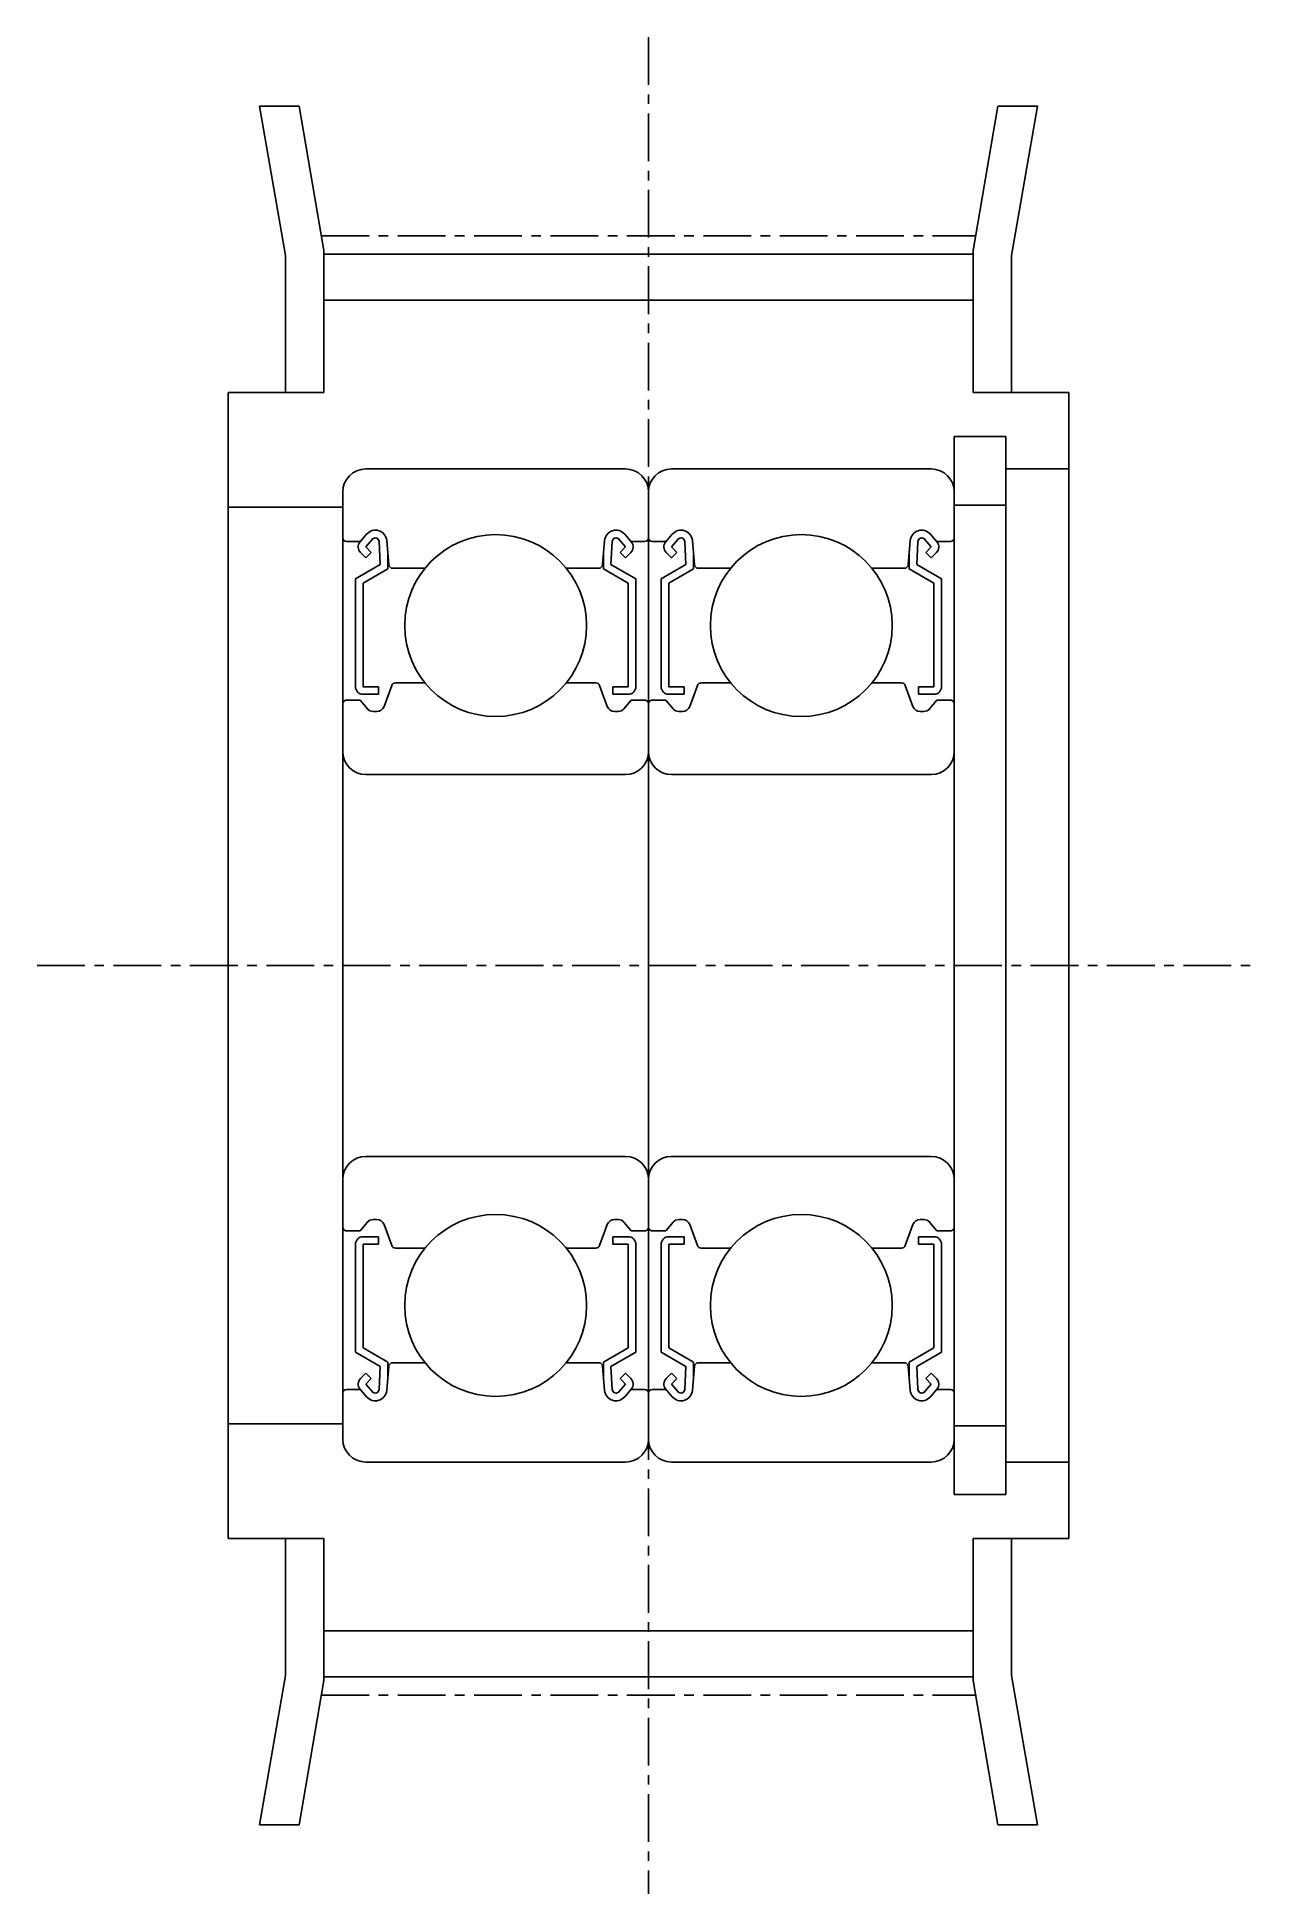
# Model space of a CAD drawing. Extents: x 68 to 215, y 69 to 179.
# Drawn here: x 183.18 to 215.18, y 130.88 to 179.49 of the extents above; entities outside this region: 2.
import ezdxf

# ---------------------------------------------------------------- set-up
doc = ezdxf.new("R2010")
doc.units = 0
doc.linetypes.add('CENTER', pattern=[2, 1.25, -0.25, 0.25, -0.25])
doc.layers.get('0').update_dxf_attribs({"linetype": 'CONTINUOUS'})
doc.layers.add('CENTER', color=1, linetype='CENTER')

msp = doc.modelspace()

# ---------------------------------------------------------------- linework, layer by layer
for p, q in [((188.996, 177.686), (190.032, 177.686)), ((188.996, 177.686), (189.675, 173.774)), ((190.031, 177.686), (190.675, 173.906)), ((208.319, 177.686), (207.675, 173.906)), ((209.355, 177.686), (208.319, 177.686)), ((209.355, 177.686), (208.675, 173.774)), ((189.675, 173.774), (189.675, 170.186)), ((190.675, 173.906), (190.675, 170.186)), ((190.675, 173.806), (207.675, 173.806)), ((207.675, 173.906), (207.675, 170.186)), ((208.675, 173.774), (208.675, 170.186)), ((190.675, 172.606), (207.675, 172.606)), ((188.175, 170.186), (188.175, 140.186)), ((188.175, 170.186), (190.675, 170.186)), ((210.175, 170.186), (207.675, 170.186)), ((210.175, 170.186), (210.175, 140.186)), ((207.175, 169.036), (208.524, 169.036)), ((207.175, 169.036), (207.175, 155.186)), ((208.524, 169.036), (208.524, 141.336)), ((191.775, 168.186), (198.575, 168.186)), ((206.575, 168.186), (199.775, 168.186)), ((208.524, 168.186), (210.175, 168.186)), ((191.175, 167.586), (191.175, 142.786)), ((199.175, 167.586), (199.175, 142.786)), ((199.175, 167.586), (199.175, 142.786)), ((207.175, 167.586), (207.175, 142.786)), ((207.175, 167.236), (208.524, 167.236)), ((188.175, 167.186), (191.175, 167.186)), ((191.275, 166.286), (191.635, 166.286)), ((191.624, 166.272), (191.795, 166.477)), ((191.777, 166.144), (191.948, 166.346)), ((192.124, 166.287), (192.156, 165.687)), ((192.324, 166.31), (192.378, 165.677)), ((198.027, 166.31), (197.973, 165.677)), ((198.227, 166.287), (198.194, 165.687)), ((198.573, 166.144), (198.403, 166.346)), ((198.727, 166.272), (198.556, 166.477)), ((199.075, 166.286), (198.715, 166.286)), ((199.275, 166.286), (199.635, 166.286)), ((199.624, 166.272), (199.795, 166.477)), ((199.777, 166.144), (199.948, 166.346)), ((200.124, 166.287), (200.156, 165.687)), ((200.324, 166.31), (200.378, 165.677)), ((206.027, 166.31), (205.973, 165.677)), ((206.227, 166.287), (206.194, 165.687)), ((206.573, 166.144), (206.403, 166.346)), ((206.727, 166.272), (206.556, 166.477)), ((207.075, 166.286), (206.715, 166.286)), ((191.777, 165.861), (191.636, 166.003)), ((191.777, 165.861), (191.918, 166.003)), ((191.918, 166.003), (191.778, 166.144)), ((192.356, 165.932), (192.356, 165.571)), ((197.994, 165.932), (197.994, 165.571)), ((198.432, 166.003), (198.573, 166.144)), ((198.573, 165.861), (198.432, 166.003)), ((198.573, 165.861), (198.715, 166.003)), ((199.777, 165.861), (199.636, 166.003)), ((199.777, 165.861), (199.918, 166.003)), ((199.918, 166.003), (199.778, 166.144)), ((200.356, 165.932), (200.356, 165.571)), ((205.994, 165.932), (205.994, 165.571)), ((206.432, 166.003), (206.573, 166.144)), ((206.573, 165.861), (206.432, 166.003)), ((206.573, 165.861), (206.715, 166.003)), ((192.156, 165.687), (191.506, 165.311)), ((191.506, 165.311), (191.506, 162.486)), ((192.356, 165.571), (191.706, 165.196)), ((192.478, 165.586), (193.326, 165.586)), ((197.873, 165.586), (197.025, 165.586)), ((197.994, 165.571), (198.644, 165.196)), ((198.194, 165.687), (198.844, 165.311)), ((198.844, 165.311), (198.844, 162.486)), ((200.156, 165.687), (199.506, 165.311)), ((199.506, 165.311), (199.506, 162.486)), ((200.356, 165.571), (199.706, 165.196)), ((200.478, 165.586), (201.326, 165.586)), ((205.873, 165.586), (205.025, 165.586)), ((205.994, 165.571), (206.644, 165.196)), ((206.194, 165.687), (206.844, 165.311)), ((206.844, 165.311), (206.844, 162.486)), ((191.706, 165.196), (191.706, 162.486)), ((198.644, 165.196), (198.644, 162.486)), ((199.706, 165.196), (199.706, 162.486)), ((206.644, 165.196), (206.644, 162.486)), ((192.106, 162.486), (191.706, 162.486)), ((192.106, 162.286), (192.106, 162.486)), ((192.254, 161.968), (192.456, 162.52)), ((192.55, 162.586), (193.326, 162.586)), ((197.801, 162.586), (197.025, 162.586)), ((198.097, 161.968), (197.895, 162.52)), ((198.244, 162.486), (198.644, 162.486)), ((198.244, 162.286), (198.244, 162.486)), ((200.106, 162.486), (199.706, 162.486)), ((200.106, 162.286), (200.106, 162.486)), ((200.254, 161.968), (200.456, 162.52)), ((200.55, 162.586), (201.326, 162.586)), ((205.801, 162.586), (205.025, 162.586)), ((206.097, 161.968), (205.895, 162.52)), ((206.244, 162.286), (206.244, 162.486)), ((206.244, 162.486), (206.644, 162.486)), ((191.275, 162.136), (191.625, 162.136)), ((191.625, 162.136), (191.817, 161.908)), ((191.706, 162.286), (192.106, 162.286)), ((198.644, 162.286), (198.244, 162.286)), ((198.725, 162.136), (198.534, 161.908)), ((199.075, 162.136), (198.725, 162.136)), ((199.275, 162.136), (199.625, 162.136)), ((199.625, 162.136), (199.817, 161.908)), ((199.706, 162.286), (200.106, 162.286)), ((206.644, 162.286), (206.244, 162.286)), ((206.725, 162.136), (206.534, 161.908)), ((207.075, 162.136), (206.725, 162.136)), ((191.97, 161.836), (192.066, 161.836)), ((198.381, 161.836), (198.285, 161.836)), ((199.97, 161.836), (200.066, 161.836)), ((206.381, 161.836), (206.285, 161.836)), ((191.775, 160.186), (198.575, 160.186)), ((206.575, 160.186), (199.775, 160.186)), ((207.175, 141.336), (207.175, 155.186)), ((191.775, 150.186), (198.575, 150.186)), ((206.575, 150.186), (199.775, 150.186)), ((191.625, 148.236), (191.817, 148.465)), ((191.97, 148.536), (192.066, 148.536)), ((192.254, 148.404), (192.456, 147.852)), ((198.097, 148.404), (197.895, 147.852)), ((198.381, 148.536), (198.285, 148.536)), ((198.725, 148.236), (198.534, 148.465)), ((199.625, 148.236), (199.817, 148.465)), ((199.97, 148.536), (200.066, 148.536)), ((200.254, 148.404), (200.456, 147.852)), ((206.097, 148.404), (205.895, 147.852)), ((206.381, 148.536), (206.285, 148.536)), ((206.725, 148.236), (206.534, 148.465)), ((191.275, 148.236), (191.625, 148.236)), ((191.506, 145.061), (191.506, 147.886)), ((191.706, 148.086), (192.106, 148.086)), ((191.706, 145.176), (191.706, 147.886)), ((192.106, 147.886), (191.706, 147.886)), ((192.106, 148.086), (192.106, 147.886)), ((192.55, 147.786), (193.326, 147.786)), ((197.801, 147.786), (197.025, 147.786)), ((198.644, 148.086), (198.244, 148.086)), ((198.244, 148.086), (198.244, 147.886)), ((198.244, 147.886), (198.644, 147.886)), ((198.644, 145.176), (198.644, 147.886)), ((199.075, 148.236), (198.725, 148.236)), ((198.844, 145.061), (198.844, 147.886)), ((199.275, 148.236), (199.625, 148.236)), ((199.506, 145.061), (199.506, 147.886)), ((199.706, 148.086), (200.106, 148.086)), ((199.706, 145.176), (199.706, 147.886)), ((200.106, 147.886), (199.706, 147.886)), ((200.106, 148.086), (200.106, 147.886)), ((200.55, 147.786), (201.326, 147.786)), ((205.801, 147.786), (205.025, 147.786)), ((206.644, 148.086), (206.244, 148.086)), ((206.244, 148.086), (206.244, 147.886)), ((206.244, 147.886), (206.644, 147.886)), ((206.644, 145.176), (206.644, 147.886)), ((207.075, 148.236), (206.725, 148.236)), ((206.844, 145.061), (206.844, 147.886)), ((192.156, 144.685), (191.506, 145.061)), ((192.356, 144.801), (191.706, 145.176)), ((197.994, 144.801), (198.644, 145.176)), ((198.194, 144.685), (198.844, 145.061)), ((200.156, 144.685), (199.506, 145.061)), ((200.356, 144.801), (199.706, 145.176)), ((205.994, 144.801), (206.644, 145.176)), ((206.194, 144.685), (206.844, 145.061)), ((191.777, 144.511), (191.636, 144.37)), ((191.777, 144.511), (191.918, 144.369)), ((192.124, 144.085), (192.156, 144.685)), ((192.324, 144.062), (192.378, 144.695)), ((192.356, 144.44), (192.356, 144.801)), ((192.478, 144.786), (193.326, 144.786)), ((197.873, 144.786), (197.025, 144.786)), ((198.027, 144.062), (197.973, 144.695)), ((197.994, 144.44), (197.994, 144.801)), ((198.227, 144.085), (198.194, 144.685)), ((198.573, 144.511), (198.432, 144.369)), ((198.573, 144.511), (198.715, 144.37)), ((199.777, 144.511), (199.636, 144.37)), ((199.777, 144.511), (199.918, 144.369)), ((200.124, 144.085), (200.156, 144.685)), ((200.324, 144.062), (200.378, 144.695)), ((200.356, 144.44), (200.356, 144.801)), ((200.478, 144.786), (201.326, 144.786)), ((205.873, 144.786), (205.025, 144.786)), ((206.027, 144.062), (205.973, 144.695)), ((205.994, 144.44), (205.994, 144.801)), ((206.227, 144.085), (206.194, 144.685)), ((206.573, 144.511), (206.432, 144.369)), ((206.573, 144.511), (206.715, 144.37)), ((191.275, 144.086), (191.635, 144.086)), ((191.624, 144.1), (191.795, 143.895)), ((191.777, 144.228), (191.948, 144.026)), ((191.918, 144.369), (191.778, 144.228)), ((198.573, 144.228), (198.403, 144.026)), ((198.432, 144.369), (198.573, 144.228)), ((198.727, 144.1), (198.556, 143.895)), ((199.075, 144.086), (198.715, 144.086)), ((199.275, 144.086), (199.635, 144.086)), ((199.624, 144.1), (199.795, 143.895)), ((199.777, 144.228), (199.948, 144.026)), ((199.918, 144.369), (199.778, 144.228)), ((206.573, 144.228), (206.403, 144.026)), ((206.432, 144.369), (206.573, 144.228)), ((206.727, 144.1), (206.556, 143.895)), ((207.075, 144.086), (206.715, 144.086)), ((188.175, 143.186), (191.175, 143.186)), ((207.175, 143.136), (208.524, 143.136)), ((191.775, 142.186), (198.575, 142.186)), ((193.475, 142.186), (193.475, 142.186)), ((195.175, 142.186), (195.176, 142.186)), ((206.575, 142.186), (199.775, 142.186)), ((203.175, 142.186), (203.175, 142.186)), ((204.875, 142.186), (204.875, 142.186)), ((208.524, 142.186), (210.175, 142.186)), ((207.175, 141.336), (208.524, 141.336)), ((188.175, 140.186), (190.675, 140.186)), ((189.675, 136.598), (189.675, 140.186)), ((190.675, 136.466), (190.675, 140.186)), ((210.175, 140.186), (207.675, 140.186)), ((207.675, 136.466), (207.675, 140.186)), ((208.675, 136.598), (208.675, 140.186)), ((190.675, 137.766), (207.675, 137.766)), ((188.996, 132.686), (189.675, 136.598)), ((190.031, 132.686), (190.675, 136.466)), ((190.675, 136.566), (207.675, 136.566)), ((208.319, 132.686), (207.675, 136.466)), ((209.355, 132.686), (208.675, 136.598)), ((188.996, 132.686), (190.032, 132.686)), ((209.355, 132.686), (208.319, 132.686))]:
    msp.add_line(p, q)
for centre in [(195.175, 164.086), (203.175, 164.086), (195.175, 146.286), (203.175, 146.286)]:
    msp.add_circle(centre, 2.381)
for centre, radius, start, end in [((191.775, 167.586), 0.6, 90, 180), ((198.575, 167.586), 0.6, 0, 90), ((199.775, 167.586), 0.6, 90, 180), ((206.575, 167.586), 0.6, 0, 90), ((191.275, 166.386), 0.1, 180, 270), ((191.777, 166.144), 0.2, 140.137, 225.002), ((192.025, 166.284), 0.3, 4.9354, 140.137), ((192.024, 166.282), 0.1, 3.1017, 139.9503), ((198.326, 166.284), 0.3, 39.863, 175.0646), ((198.327, 166.282), 0.1, 40.0497, 176.8983), ((198.574, 166.144), 0.2, 314.998, 39.863), ((199.075, 166.386), 0.1, 270, 0), ((199.275, 166.386), 0.1, 180, 270), ((199.777, 166.144), 0.2, 140.137, 225.002), ((200.025, 166.284), 0.3, 4.9354, 140.137), ((200.024, 166.282), 0.1, 3.1017, 139.9503), ((206.326, 166.284), 0.3, 39.863, 175.0646), ((206.327, 166.282), 0.1, 40.0497, 176.8983), ((206.574, 166.144), 0.2, 314.998, 39.863), ((207.075, 166.386), 0.1, 270, 0), ((192.478, 165.686), 0.1, 184.9354, 270), ((197.873, 165.686), 0.1, 270, 355.0646), ((200.478, 165.686), 0.1, 184.9354, 270), ((205.873, 165.686), 0.1, 270, 355.0646), ((191.706, 162.486), 0.2, 180, 270), ((192.55, 162.486), 0.1, 90, 159.9916), ((197.801, 162.486), 0.1, 20.0084, 90), ((198.644, 162.486), 0.2, 270, 0), ((199.706, 162.486), 0.2, 180, 270), ((200.55, 162.486), 0.1, 90, 159.9916), ((205.801, 162.486), 0.1, 20.0084, 90), ((206.644, 162.486), 0.2, 270, 0), ((191.275, 162.036), 0.1, 90, 180.8103), ((191.97, 162.036), 0.2, 219.9762, 270), ((192.066, 162.036), 0.2, 270, 339.9916), ((198.285, 162.036), 0.2, 200.0084, 270), ((198.381, 162.036), 0.2, 270, 320.0238), ((199.075, 162.036), 0.1, 359.1897, 90), ((199.275, 162.036), 0.1, 90, 180.8103), ((199.97, 162.036), 0.2, 219.9762, 270), ((200.066, 162.036), 0.2, 270, 339.9916), ((206.285, 162.036), 0.2, 200.0084, 270), ((206.381, 162.036), 0.2, 270, 320.0238), ((207.075, 162.036), 0.1, 359.1897, 90), ((191.775, 160.786), 0.6, 180, 270), ((198.575, 160.786), 0.6, 270, 0), ((199.775, 160.786), 0.6, 180, 270), ((206.575, 160.786), 0.6, 270, 0), ((191.775, 149.586), 0.6, 90, 180), ((198.575, 149.586), 0.6, 0, 90), ((199.775, 149.586), 0.6, 90, 180), ((206.575, 149.586), 0.6, 0, 90), ((191.275, 148.336), 0.1, 179.1897, 270), ((191.97, 148.336), 0.2, 90, 140.0238), ((192.066, 148.336), 0.2, 20.0084, 90), ((198.285, 148.336), 0.2, 90, 159.9916), ((198.381, 148.336), 0.2, 39.9762, 90), ((199.075, 148.336), 0.1, 270, 0.8103), ((199.275, 148.336), 0.1, 179.1897, 270), ((199.97, 148.336), 0.2, 90, 140.0238), ((200.066, 148.336), 0.2, 20.0084, 90), ((206.285, 148.336), 0.2, 90, 159.9916), ((206.381, 148.336), 0.2, 39.9762, 90), ((207.075, 148.336), 0.1, 270, 0.8103), ((191.706, 147.886), 0.2, 90, 180), ((192.55, 147.886), 0.1, 200.0084, 270), ((197.801, 147.886), 0.1, 270, 339.9916), ((198.644, 147.886), 0.2, 0, 90), ((199.706, 147.886), 0.2, 90, 180), ((200.55, 147.886), 0.1, 200.0084, 270), ((205.801, 147.886), 0.1, 270, 339.9916), ((206.644, 147.886), 0.2, 0, 90), ((192.478, 144.686), 0.1, 90, 175.0646), ((197.873, 144.686), 0.1, 4.9354, 90), ((200.478, 144.686), 0.1, 90, 175.0646), ((205.873, 144.686), 0.1, 4.9354, 90), ((191.275, 143.986), 0.1, 90, 180), ((191.777, 144.228), 0.2, 134.998, 219.863), ((192.025, 144.088), 0.3, 219.863, 355.0646), ((192.024, 144.09), 0.1, 220.0497, 356.8983), ((198.326, 144.088), 0.3, 184.9354, 320.137), ((198.327, 144.09), 0.1, 183.1017, 319.9503), ((198.574, 144.228), 0.2, 320.137, 45.002), ((199.075, 143.986), 0.1, 0, 90), ((199.275, 143.986), 0.1, 90, 180), ((199.777, 144.228), 0.2, 134.998, 219.863), ((200.025, 144.088), 0.3, 219.863, 355.0646), ((200.024, 144.09), 0.1, 220.0497, 356.8983), ((206.326, 144.088), 0.3, 184.9354, 320.137), ((206.327, 144.09), 0.1, 183.1017, 319.9503), ((206.574, 144.228), 0.2, 320.137, 45.002), ((207.075, 143.986), 0.1, 0, 90), ((191.775, 142.786), 0.6, 180, 270), ((198.575, 142.786), 0.6, 270, 0), ((199.775, 142.786), 0.6, 180, 270), ((206.575, 142.786), 0.6, 270, 0)]:
    msp.add_arc(centre, radius, start, end)
at = {"layer": 'CENTER', "color": 1, "linetype": 'CENTER'}
for p, q in [((199.175, 179.492), (199.175, 130.88)), ((190.611, 174.286), (207.74, 174.286)), ((183.175, 155.186), (215.175, 155.186)), ((190.611, 136.086), (207.74, 136.086))]:
    msp.add_line(p, q, dxfattribs=at)

# ---------------------------------------------------------------- texts
for p in [(67.776, 83.806), (67.776, 68.806)]:
    msp.add_text('AHTF24S5M150', height=4).set_placement(p)

doc.saveas('drawing.dxf')
